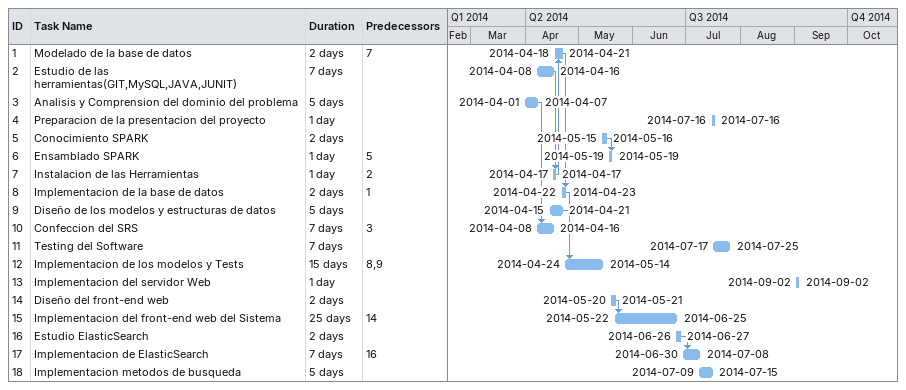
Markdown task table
| ID | Task | Duration | Start | Finish | Predecessors |
|---|---|---|---|---|---|
| 1 | Modelado de la base de datos | 2d | 2014-04-18 | 2014-04-21 | 7 |
| 2 | Estudio de las herramientas(GIT,MySQL,JAVA,JUNIT) | 7d | 2014-04-08 | 2014-04-16 |  |
| 3 | Analisis y Comprension del dominio del problema | 5d | 2014-04-01 | 2014-04-07 |  |
| 4 | Preparacion de la presentacion del proyecto | 1d | 2014-07-16 | 2014-07-16 |  |
| 5 | Conocimiento SPARK | 2d | 2014-05-15 | 2014-05-16 |  |
| 6 | Ensamblado SPARK | 1d | 2014-05-19 | 2014-05-19 | 5 |
| 7 | Instalacion de las Herramientas | 1d | 2014-04-17 | 2014-04-17 | 2 |
| 8 | Implementacion de la base de datos | 2d | 2014-04-22 | 2014-04-23 | 1 |
| 9 | Diseño de los modelos y estructuras de datos | 5d | 2014-04-15 | 2014-04-21 |  |
| 10 | Confeccion del SRS | 7d | 2014-04-08 | 2014-04-16 | 3 |
| 11 | Testing del Software | 7d | 2014-07-17 | 2014-07-25 |  |
| 12 | Implementacion de los modelos y Tests | 15d | 2014-04-24 | 2014-05-14 | 8, 9 |
| 13 | Implementacion del servidor Web | 1d | 2014-09-02 | 2014-09-02 |  |
| 14 | Diseño del front-end web | 2d | 2014-05-20 | 2014-05-21 |  |
| 15 | Implementacion del front-end web del Sistema | 25d | 2014-05-22 | 2014-06-25 | 14 |
| 16 | Estudio ElasticSearch | 2d | 2014-06-26 | 2014-06-27 |  |
| 17 | Implementacion de ElasticSearch | 7d | 2014-06-30 | 2014-07-08 | 16 |
| 18 | Implementacion metodos de busqueda | 5d | 2014-07-09 | 2014-07-15 |  |
